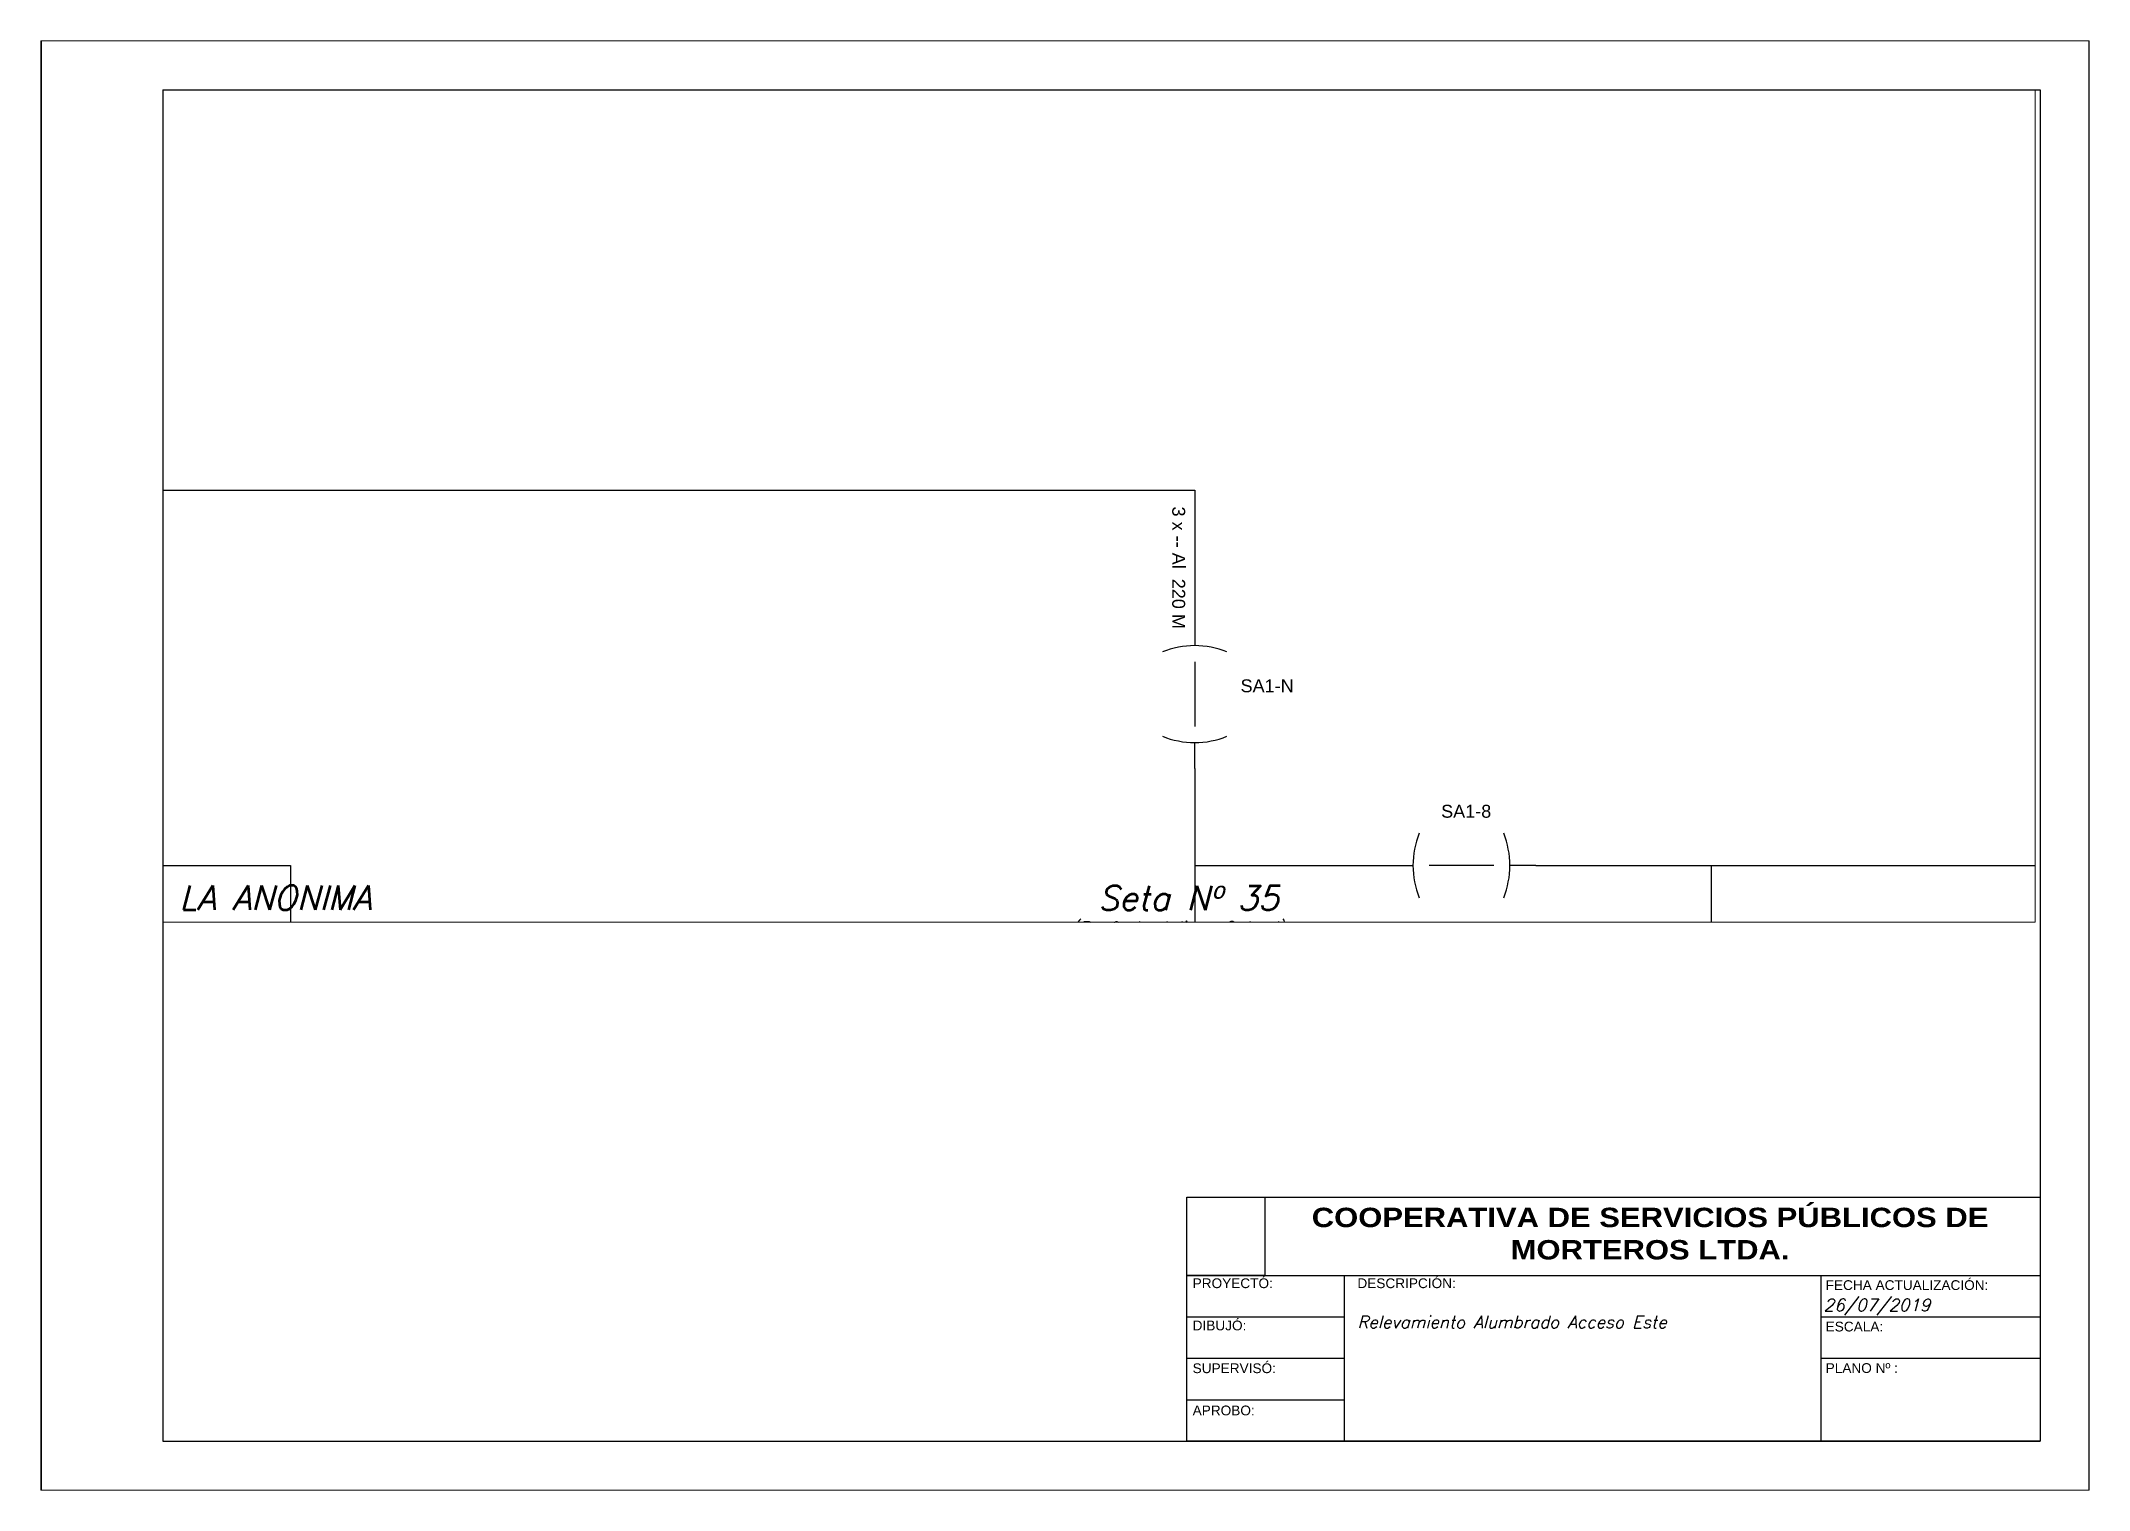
# Paper-space layout 'Presentación2' of a CAD drawing. Header units: millimetres. Extents: x -20 to 277, y -8 to 202.
# The model-space entities are those that its viewports show. They can reach past a viewport. Long polylines and large blocks are cut down to what shows.
import ezdxf

# ---------------------------------------------------------------- set-up
doc = ezdxf.new("R2010")
doc.units = ezdxf.units.MM
doc.layers.add('01', color=7, linetype='Continuous')
doc.layers.add('HOJA Y ROTULO', color=250, linetype='Continuous')
doc.styles.add('IRAM', font='ROMANS.SHX', dxfattribs={"oblique": 15, "height": 2.5})
doc.styles.get("Standard").update_dxf_attribs({"font": 'arial.ttf'})
picture_1 = doc.add_image_def('image1.jpg', size_in_pixel=(225, 225))

msp = doc.modelspace()

# ---------------------------------------------------------------- linework, layer by layer
at = {"color": 5}
for p, q in [((2762.11, 3661.76), (3482.11, 3661.76)), ((3482.11, 3661.76), (3482.11, 3621.76)), ((3482.11, 3575.61), (3482.11, 3545.61)), ((3147.79, 3545.61), (3202.11, 3545.61)), ((3202.11, 3545.61), (3202.11, 3515.61)), ((3482.11, 3545.61), (3482.11, 3515.61)), ((3482.11, 3545.61), (3541.64, 3545.61)), ((3587.79, 3545.61), (3642.11, 3545.61)), ((3642.11, 3545.61), (3642.11, 3525.61)), ((3642.11, 3545.61), (3701.64, 3545.61)), ((3701.64, 3545.61), (3802.11, 3545.61))]:
    msp.add_line(p, q, dxfattribs=at)
for p, q in [((3482.11, 3621.76), (3482.11, 3613.68)), ((3482.11, 3608.68), (3482.11, 3588.68)), ((3482.11, 3575.61), (3482.11, 3583.68)), ((3541.64, 3545.61), (3549.72, 3545.61)), ((3574.72, 3545.61), (3554.72, 3545.61)), ((3587.79, 3545.61), (3579.72, 3545.61)), ((3642.11, 3525.61), (3642.11, 3517.53)), ((4621.39, 2957.52), (4621.39, 2660.52)), ((4621.39, 2957.52), (5041.39, 2957.52)), ((5041.39, 2957.52), (5041.39, 2660.52)), ((5041.39, 2957.52), (5041.39, 2660.52)), ((4621.39, 2660.52), (5041.39, 2660.52))]:
    msp.add_line(p, q)
for centre, start, end in [((3482.11, 3586.74), 68.2103, 111.7897), ((3482.11, 3610.62), 248.2103, 291.7897), ((3576.65, 3545.61), 158.2103, 201.7897), ((3552.78, 3545.61), 338.2103, 21.7897)]:
    msp.add_arc(centre, 26.94, start, end)
at = {"layer": '01'}
for p, q in [((4646.39, 2947.52), (4646.39, 2670.52)), ((4646.39, 2947.52), (5031.39, 2947.52)), ((5031.39, 2947.52), (5031.39, 2670.52)), ((4646.39, 2670.52), (4856.39, 2670.52)), ((4856.39, 2670.52), (5031.39, 2670.52))]:
    msp.add_line(p, q, dxfattribs=at)
at = {"layer": 'HOJA Y ROTULO'}
for p, q in [((4856.39, 2720.52), (5031.39, 2720.52)), ((4856.39, 2704.52), (5031.39, 2704.52)), ((4888.67, 2704.52), (4888.67, 2670.52)), ((4986.39, 2704.52), (4986.39, 2670.52)), ((4856.39, 2696.02), (4888.67, 2696.02)), ((4986.39, 2696.02), (5031.39, 2696.02)), ((4856.39, 2687.52), (4888.67, 2687.52)), ((4986.39, 2687.52), (5031.39, 2687.52)), ((4856.39, 2679.02), (4888.67, 2679.02))]:
    msp.add_line(p, q, dxfattribs=at)
msp.add_lwpolyline([(4856.39, 2720.52), (5031.39, 2720.52), (5031.39, 2670.52), (4856.39, 2670.52)], close=True, dxfattribs=at)

# ---------------------------------------------------------------- texts
at = {"insert": (3479.15, 3656.73), "char_height": 4, "attachment_point": 1, "rotation": 270}
msp.add_mtext_dynamic_manual_height_columns('3 x -- Al  220 M', width=60.1555, gutter_width=12.5, heights=[0], dxfattribs=at)
at = {"char_height": 4, "attachment_point": 1}
for s, width, insert in [('SA1-N', 30.5771, (3496.31, 3603.24)), ('SA1-8', 28.8575, (3558.42, 3564.41))]:
    msp.add_mtext_dynamic_manual_height_columns(s, width=width, gutter_width=12.5, heights=[0], dxfattribs=dict(at, insert=insert))
at = {"attachment_point": 1, "style": 'IRAM'}
for s, width, insert, char_height in [('LA ANONIMA', 72.3369, (3167.62, 3539.4), 7.5), ('Seta Nº 35', 82.684, (3452.2, 3539.3), 7.5), ('(Bv 9 de Julio y Cabral)', 83.8441, (3443.69, 3528.32), 4)]:
    msp.add_mtext_dynamic_manual_height_columns(s, width=width, gutter_width=12.5, heights=[0], dxfattribs=dict(at, insert=insert, char_height=char_height))
at = {"layer": 'HOJA Y ROTULO', "ltscale": 10, "style": 'IRAM', "oblique": 15}
for s, p in [('26/07/2019', (4987, 2697.18)), ('Relevamiento Alumbrado Acceso Este', (4891.36, 2693.7))]:
    msp.add_text(s, height=2.5, dxfattribs=at).set_placement(p)
at = {"layer": 'HOJA Y ROTULO'}
for s, insert, char_height, width, attachment_point in [('{\\fArial Black|b0|i0|c0|p34;COOPERATIVA DE SERVICIOS PÚBLICOS DE MORTEROS LTDA.}', (4951.38, 2713.05), 3.9747, 157.9925, 5), ('{\\fArial|b0|i0|c238|p34;PROYECT\\fArial|b0|i0|c0|p34;Ó\\fArial|b0|i0|c238|p34;:}', (4857.57, 2703.9), 2, 10, 1), ('DESCRIPCIÓN{\\fArial|b0|i0|c238|p34;:}', (4891.36, 2703.9), 2, 10, 1), ('{\\fArial|b0|i0|c0|p34;FECHA ACTUALIZACIÓN:}', (4987.39, 2703.52), 2, 40.7305, 1), ('DIBUJÓ{\\fArial|b0|i0|c238|p34;:}', (4857.57, 2695.25), 2, 10, 1), ('\\fArial|b0|i0|c0|p34;ESCALA:', (4987.39, 2695.02), 2, 26.6955, 1), ('SUPERVISÓ{\\fArial|b0|i0|c238|p34;:}', (4857.57, 2686.48), 2, 10, 1), ('{\\fArial|b0|i0|c0|p34;PLANO Nº :}', (4987.39, 2686.52), 2, 26.6955, 1), ('APROBO{\\fArial|b0|i0|c238|p34;:}', (4857.57, 2677.83), 2, 10, 1)]:
    msp.add_mtext(s, dxfattribs=dict(at, insert=insert, char_height=char_height, width=width, attachment_point=attachment_point))

# ---------------------------------------------------------------- pictures from other files: only their frames are drawn
image = msp.add_image(picture_1, insert=(4856.39, 2704.52), size_in_units=(16, 16), rotation=0, dxfattribs=at)
image.dxf.flags = 7

psp = doc.layouts.new('Presentación2')

# ---------------------------------------------------------------- viewports
at = {"layer": '0', "view_target_point": (4831.39, 2809.02)}
psp.add_viewport(center=(128.5, 97.5), size=(297, 210), view_center_point=(0, 0), view_height=296.9958, dxfattribs=at)
at = {"layer": '0', "view_target_point": (3456.82, 3672.75)}
psp.add_viewport(center=(133.45, 135.12), size=(271.51, 120.6269), view_center_point=(-4.31, -15.83), view_height=257.6208, status=3, dxfattribs=at)

doc.saveas('drawing.dxf')
